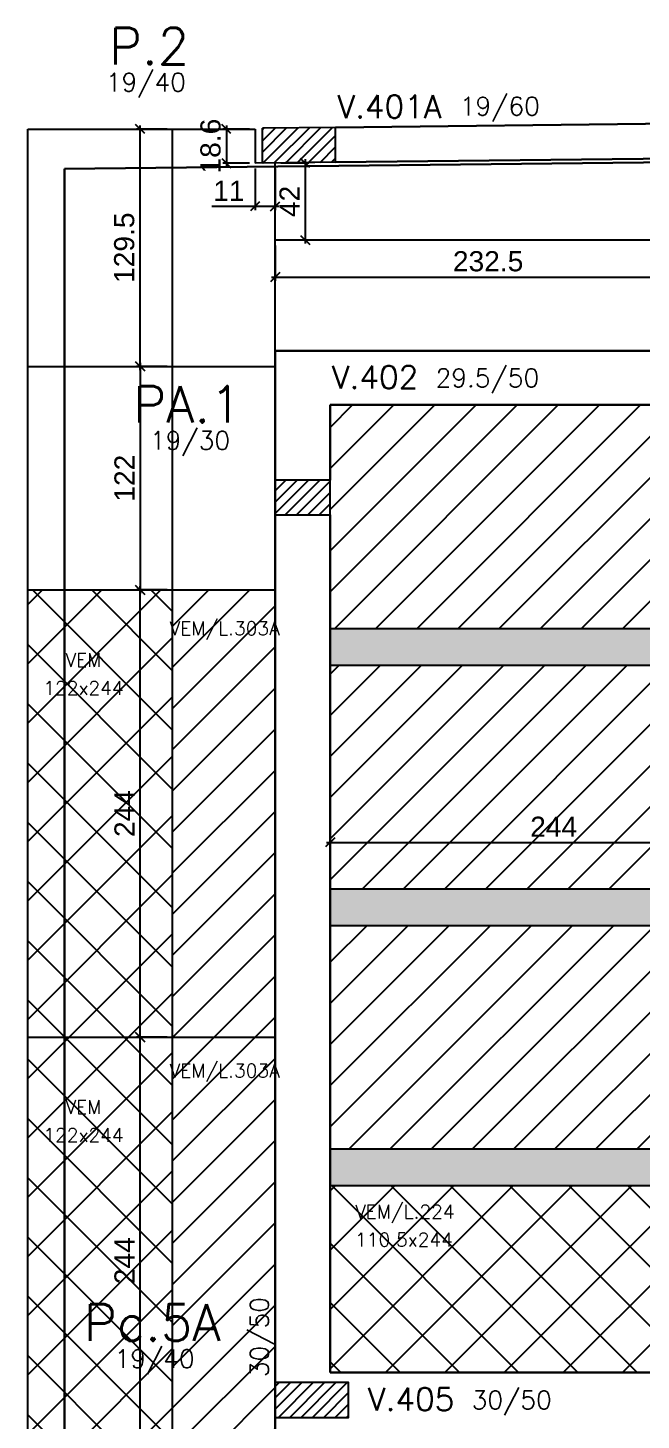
# Model space of a CAD drawing. Extents: x 534 to 8035, y 2354 to 7562.
# Drawn here: x 4941 to 5276, y 5822 to 6581 of the extents above; entities that cross this region are included whole.
import ezdxf

# ---------------------------------------------------------------- set-up
doc = ezdxf.new("R2010")
doc.units = 0
doc.layers.get('0').update_dxf_attribs({"color": 9, "linetype": 'CONTINUOUS'})
doc.layers.get('DEFPOINTS').update_dxf_attribs({"linetype": 'CONTINUOUS'})
for name, color, linetype in [('COTA', 241, 'CONTINUOUS'), ('FO-HACHURA_PILAR-MORRE', 252, 'CONTINUOUS'), ('FO-TEXTO-LAJES', 152, 'CONTINUOUS'), ('FO-TEXTO-VIGAS', 3, 'CONTINUOUS'), ('P-M', 7, 'CONTINUOUS'), ('Painéis', 200, 'CONTINUOUS'), ('Reaproveitamento', 251, 'CONTINUOUS'), ('TIRAS REESCORAMENTO', 252, 'CONTINUOUS')]:
    doc.layers.add(name, color=color, linetype=linetype)
doc.layers.add('FO-Textos dos pilares', color=3, linetype='CONTINUOUS', lineweight=20)
doc.layers.add('FO-Vigas', color=2, linetype='CONTINUOUS', lineweight=30)
doc.styles.add('ARIAL', font='arial.ttf')
doc.styles.add('ROMANS', font='romans.shx')
doc.dimstyles.new('COTA LAJE', dxfattribs={"dimtxt": 11, "dimasz": 5, "dimexe": 2, "dimexo": 3, "dimgap": 3, "dimtad": 3, "dimdec": 1, "dimzin": 12, "dimdsep": 46, "dimtxsty": 'ARIAL', "dimblk": 'OBLIQUE', "dimcen": 10, "dimdle": 2, "dimclrd": 5, "dimclre": 5, "dimclrt": 2, "dimadec": 0, "dimazin": 3, "dimtfac": 1, "dimtdec": 1, "dimtmove": 0, "dimatfit": 3, "dimldrblk": 'OBLIQUE', "dimfxl": 1, "dimlwd": -1, "dimlwe": -1, "dimarcsym": 1})
pattern_1 = [(45, (-15397.861, 11884.219), (-3.0935922, 3.0935922), [])]

# ---------------------------------------------------------------- blocks, each defined once
blk = doc.blocks.new('_Oblique')
at = {"color": 0, "linetype": 'ByBlock', "lineweight": -2}
blk.add_line((-0.5, -0.5), (0.5, 0.5), dxfattribs=at)
blk = doc.blocks.new('*D100')
at = {"layer": 'COTA', "color": 5, "linetype": 'Continuous', "transparency": 16777216}
for p, q in [((5106.07, 6114.57), (5106.07, 6138.85)), ((5350.07, 6114.57), (5350.07, 6138.85)), ((5104.07, 6136.85), (5352.07, 6136.85))]:
    blk.add_line(p, q, dxfattribs=at)
at = {"layer": 'DEFPOINTS', "color": 0, "linetype": 'Continuous', "transparency": 16777216}
for p in [(5350.07, 6136.85), (5106.07, 6111.57), (5350.07, 6111.57)]:
    blk.add_point(p, dxfattribs=at)
at = {"layer": 'COTA', "color": 5, "linetype": 'Continuous', "transparency": 16777216, "xscale": 5, "yscale": 5, "zscale": 5, "rotation": 180}
blk.add_blockref('_Oblique', (5106.07, 6136.85), dxfattribs=at)
at = {"layer": 'COTA', "color": 5, "linetype": 'Continuous', "transparency": 16777216, "xscale": 5, "yscale": 5, "zscale": 5}
blk.add_blockref('_Oblique', (5350.07, 6136.85), dxfattribs=at)
at = {"layer": 'COTA', "color": 2, "linetype": 'Continuous', "transparency": 16777216, "insert": (5228.07, 6145.37), "char_height": 11, "attachment_point": 5, "style": 'ARIAL'}
blk.add_mtext('244', dxfattribs=at)
blk = doc.blocks.new('*D117')
at = {"layer": 'COTA', "color": 5, "linetype": 'Continuous', "transparency": 16777216}
for p, q in [((5079.07, 6507.6), (5094.44, 6507.6)), ((5092.44, 6509.6), (5092.44, 6463.57)), ((5079.07, 6465.57), (5094.44, 6465.57))]:
    blk.add_line(p, q, dxfattribs=at)
at = {"layer": 'DEFPOINTS', "color": 0, "linetype": 'Continuous', "transparency": 16777216}
for p in [(5076.07, 6507.6), (5076.07, 6465.57), (5092.44, 6465.57)]:
    blk.add_point(p, dxfattribs=at)
at = {"layer": 'COTA', "color": 5, "linetype": 'Continuous', "transparency": 16777216, "xscale": 5, "yscale": 5, "zscale": 5}
for p, rotation in [((5092.44, 6507.6), 90), ((5092.44, 6465.57), 270)]:
    blk.add_blockref('_Oblique', p, dxfattribs=dict(at, rotation=rotation))
at = {"layer": 'COTA', "color": 2, "linetype": 'Continuous', "transparency": 16777216, "insert": (5083.92, 6486.59), "char_height": 11, "attachment_point": 5, "rotation": 90, "style": 'ARIAL'}
blk.add_mtext('42', dxfattribs=at)
blk = doc.blocks.new('*D123')
at = {"layer": 'COTA', "color": 5, "linetype": 'Continuous', "transparency": 16777216}
for p, q in [((5002.34, 5784.57), (5002.34, 6032.57)), ((5017.07, 6030.57), (5000.34, 6030.57)), ((5017.07, 5786.57), (5000.34, 5786.57))]:
    blk.add_line(p, q, dxfattribs=at)
at = {"layer": 'DEFPOINTS', "color": 0, "linetype": 'Continuous', "transparency": 16777216}
for p in [(5002.34, 6030.57), (5020.07, 6030.57), (5020.07, 5786.57)]:
    blk.add_point(p, dxfattribs=at)
at = {"layer": 'COTA', "color": 5, "linetype": 'Continuous', "transparency": 16777216, "xscale": 5, "yscale": 5, "zscale": 5}
for p, rotation in [((5002.34, 6030.57), 90), ((5002.34, 5786.57), 270)]:
    blk.add_blockref('_Oblique', p, dxfattribs=dict(at, rotation=rotation))
at = {"layer": 'COTA', "color": 2, "linetype": 'Continuous', "transparency": 16777216, "insert": (4993.82, 5908.57), "char_height": 11, "attachment_point": 5, "rotation": 90, "style": 'ARIAL'}
blk.add_mtext('244', dxfattribs=at)
blk = doc.blocks.new('*D124')
at = {"layer": 'COTA', "color": 5, "linetype": 'Continuous', "transparency": 16777216}
for p, q in [((5002.34, 6028.57), (5002.34, 6276.57)), ((5017.07, 6274.57), (5000.34, 6274.57)), ((5017.07, 6030.57), (5000.34, 6030.57))]:
    blk.add_line(p, q, dxfattribs=at)
at = {"layer": 'DEFPOINTS', "color": 0, "linetype": 'Continuous', "transparency": 16777216}
for p in [(5002.34, 6274.57), (5020.07, 6274.57), (5020.07, 6030.57)]:
    blk.add_point(p, dxfattribs=at)
at = {"layer": 'COTA', "color": 5, "linetype": 'Continuous', "transparency": 16777216, "xscale": 5, "yscale": 5, "zscale": 5}
for p, rotation in [((5002.34, 6274.57), 90), ((5002.34, 6030.57), 270)]:
    blk.add_blockref('_Oblique', p, dxfattribs=dict(at, rotation=rotation))
at = {"layer": 'COTA', "color": 2, "linetype": 'Continuous', "transparency": 16777216, "insert": (4993.82, 6152.57), "char_height": 11, "attachment_point": 5, "rotation": 90, "style": 'ARIAL'}
blk.add_mtext('244', dxfattribs=at)
blk = doc.blocks.new('*D125')
at = {"layer": 'COTA', "color": 5, "linetype": 'Continuous', "transparency": 16777216}
for p, q in [((5002.34, 6394.57), (5002.34, 6528.08)), ((5017.07, 6526.08), (5000.34, 6526.08)), ((5017.07, 6396.57), (5000.34, 6396.57))]:
    blk.add_line(p, q, dxfattribs=at)
at = {"layer": 'DEFPOINTS', "color": 0, "linetype": 'Continuous', "transparency": 16777216}
for p in [(5002.34, 6526.08), (5020.07, 6526.08), (5020.07, 6396.57)]:
    blk.add_point(p, dxfattribs=at)
at = {"layer": 'COTA', "color": 5, "linetype": 'Continuous', "transparency": 16777216, "xscale": 5, "yscale": 5, "zscale": 5}
for p, rotation in [((5002.34, 6526.08), 90), ((5002.34, 6396.57), 270)]:
    blk.add_blockref('_Oblique', p, dxfattribs=dict(at, rotation=rotation))
at = {"layer": 'COTA', "color": 2, "linetype": 'Continuous', "transparency": 16777216, "insert": (4993.72, 6461.32), "char_height": 11, "attachment_point": 5, "rotation": 90, "style": 'ARIAL'}
blk.add_mtext('129.5', dxfattribs=at)
blk = doc.blocks.new('*D126')
at = {"layer": 'COTA', "color": 5, "linetype": 'Continuous', "transparency": 16777216}
for p, q in [((5049.45, 6528.08), (5049.45, 6505.48)), ((5062.07, 6526.08), (5047.45, 6526.08)), ((5062.07, 6507.48), (5047.45, 6507.48))]:
    blk.add_line(p, q, dxfattribs=at)
at = {"layer": 'DEFPOINTS', "color": 0, "linetype": 'Continuous', "transparency": 16777216}
for p in [(5065.07, 6526.08), (5049.45, 6507.48), (5065.07, 6507.48)]:
    blk.add_point(p, dxfattribs=at)
at = {"layer": 'COTA', "color": 5, "linetype": 'Continuous', "transparency": 16777216, "xscale": 5, "yscale": 5, "zscale": 5}
for p, rotation in [((5049.45, 6526.08), 90), ((5049.45, 6507.48), 270)]:
    blk.add_blockref('_Oblique', p, dxfattribs=dict(at, rotation=rotation))
at = {"layer": 'COTA', "color": 2, "linetype": 'Continuous', "transparency": 16777216, "insert": (5040.83, 6516.78), "char_height": 11, "attachment_point": 5, "rotation": 90, "style": 'ARIAL'}
blk.add_mtext('18.6', dxfattribs=at)
blk = doc.blocks.new('*D127')
at = {"layer": 'COTA', "color": 5, "linetype": 'Continuous', "transparency": 16777216}
for p, q in [((5065.07, 6504.6), (5065.07, 6481.87)), ((5076.07, 6504.6), (5076.07, 6481.87)), ((5065.07, 6483.87), (5041.47, 6483.87)), ((5078.07, 6483.87), (5065.07, 6483.87))]:
    blk.add_line(p, q, dxfattribs=at)
at = {"layer": 'DEFPOINTS', "color": 0, "linetype": 'Continuous', "transparency": 16777216}
for p in [(5065.07, 6507.6), (5076.07, 6507.6), (5065.07, 6483.87)]:
    blk.add_point(p, dxfattribs=at)
at = {"layer": 'COTA', "color": 5, "linetype": 'Continuous', "transparency": 16777216, "xscale": 5, "yscale": 5, "zscale": 5, "rotation": 180}
blk.add_blockref('_Oblique', (5065.07, 6483.87), dxfattribs=at)
at = {"layer": 'COTA', "color": 5, "linetype": 'Continuous', "transparency": 16777216, "xscale": 5, "yscale": 5, "zscale": 5}
blk.add_blockref('_Oblique', (5076.07, 6483.87), dxfattribs=at)
at = {"layer": 'COTA', "color": 2, "linetype": 'Continuous', "transparency": 16777216, "insert": (5050.77, 6492.39), "char_height": 11, "attachment_point": 5, "style": 'ARIAL'}
blk.add_mtext('11', dxfattribs=at)
blk = doc.blocks.new('*D130')
at = {"layer": 'COTA', "color": 5, "linetype": 'Continuous', "transparency": 16777216}
for p, q in [((5076.07, 6462.57), (5076.07, 6443.26)), ((5308.54, 6462.57), (5308.54, 6443.26)), ((5074.07, 6445.26), (5310.54, 6445.26))]:
    blk.add_line(p, q, dxfattribs=at)
at = {"layer": 'DEFPOINTS', "color": 0, "linetype": 'Continuous', "transparency": 16777216}
for p in [(5076.07, 6465.57), (5308.54, 6465.57), (5308.54, 6445.26)]:
    blk.add_point(p, dxfattribs=at)
at = {"layer": 'COTA', "color": 5, "linetype": 'Continuous', "transparency": 16777216, "xscale": 5, "yscale": 5, "zscale": 5, "rotation": 180}
blk.add_blockref('_Oblique', (5076.07, 6445.26), dxfattribs=at)
at = {"layer": 'COTA', "color": 5, "linetype": 'Continuous', "transparency": 16777216, "xscale": 5, "yscale": 5, "zscale": 5}
blk.add_blockref('_Oblique', (5308.54, 6445.26), dxfattribs=at)
at = {"layer": 'COTA', "color": 2, "linetype": 'Continuous', "transparency": 16777216, "insert": (5192.3, 6453.88), "char_height": 11, "attachment_point": 5, "style": 'ARIAL'}
blk.add_mtext('232.5', dxfattribs=at)
blk = doc.blocks.new('*D233')
at = {"layer": 'COTA', "color": 5, "linetype": 'Continuous', "transparency": 16777216}
for p, q in [((5002.34, 6398.57), (5002.34, 6272.57)), ((5017.07, 6396.57), (5000.34, 6396.57)), ((5017.07, 6274.57), (5000.34, 6274.57))]:
    blk.add_line(p, q, dxfattribs=at)
at = {"layer": 'DEFPOINTS', "color": 0, "linetype": 'Continuous', "transparency": 16777216}
for p in [(5020.07, 6396.57), (5002.34, 6274.57), (5020.07, 6274.57)]:
    blk.add_point(p, dxfattribs=at)
at = {"layer": 'COTA', "color": 5, "linetype": 'Continuous', "transparency": 16777216, "xscale": 5, "yscale": 5, "zscale": 5}
for p, rotation in [((5002.34, 6396.57), 90), ((5002.34, 6274.57), 270)]:
    blk.add_blockref('_Oblique', p, dxfattribs=dict(at, rotation=rotation))
at = {"layer": 'COTA', "color": 2, "linetype": 'Continuous', "transparency": 16777216, "insert": (4993.82, 6335.57), "char_height": 11, "attachment_point": 5, "rotation": 90, "style": 'ARIAL'}
blk.add_mtext('122', dxfattribs=at)

msp = doc.modelspace()

# ---------------------------------------------------------------- hatches: boundary and pattern name
at = {"layer": 'FO-HACHURA_PILAR-MORRE'}
h = msp.add_hatch(dxfattribs=at)
h.set_pattern_fill('ANSI31', color=256, scale=35)
h.set_pattern_definition(pattern_1)
h.paths.add_polyline_path([(5109.07, 6507.97), (5069.07, 6507.52), (5069.07, 6526.52), (5109.07, 6526.98)])
h = msp.add_hatch(dxfattribs=at)
h.set_pattern_fill('ANSI31', color=256, scale=35)
h.set_pattern_definition(pattern_1)
edge = h.paths.add_edge_path()
edge.add_line((5076.07, 6315.57), (5076.07, 6334.57))
edge.add_line((5106.07, 6334.57), (5076.07, 6334.57))
edge.add_line((5106.07, 6315.57), (5106.07, 6334.57))
edge.add_line((5076.07, 6315.57), (5106.07, 6315.57))
h = msp.add_hatch(dxfattribs=at)
h.set_pattern_fill('ANSI31', color=256, scale=35)
h.set_pattern_definition(pattern_1)
h.paths.add_polyline_path([(5076.07, 5842.07), (5076.07, 5832.57), (5076.07, 5823.07), (5096.07, 5823.07), (5116.07, 5823.07), (5116.07, 5832.57), (5116.07, 5842.07), (5096.07, 5842.07)])
at = {"layer": 'Reaproveitamento', "linetype": 'Continuous'}
h = msp.add_hatch(dxfattribs=at)
h.set_pattern_fill('ANSI31', color=256, scale=5)
h.paths.add_polyline_path([(5350.07, 6253.57), (5350.07, 6375.57), (5106.07, 6375.57), (5106.07, 6253.57)])
at = {"layer": 'Reaproveitamento', "linetype": 'ByBlock'}
h = msp.add_hatch(dxfattribs=at)
h.set_pattern_fill('ANSI37', color=256, scale=7.2)
h.paths.add_polyline_path([(5020.07, 6274.57), (4941.07, 6274.57), (4941.07, 6030.57), (5020.07, 6030.57)])
h.paths.add_polyline_path([(5005.35, 6137.15), (5005.35, 6168.28), (4982.68, 6168.28), (4982.68, 6137.15)], flags=24)
at = {"layer": 'Reaproveitamento', "linetype": 'Continuous'}
h = msp.add_hatch(dxfattribs=at)
h.set_pattern_fill('ANSI31', color=256, scale=5)
h.paths.add_polyline_path([(5020.07, 6030.57), (5076.07, 6030.57), (5076.07, 6274.57), (5020.07, 6274.57)])
h = msp.add_hatch(dxfattribs=at)
h.set_pattern_fill('ANSI31', color=256, scale=5)
h.paths.add_polyline_path([(5106.07, 6233.57), (5106.07, 6111.57), (5350.07, 6111.57), (5350.07, 6233.57)])
h = msp.add_hatch(dxfattribs=at)
h.set_pattern_fill('ANSI31', color=256, scale=5)
h.paths.add_polyline_path([(5350.07, 5969.57), (5350.07, 6091.57), (5106.07, 6091.57), (5106.07, 5969.57)])
at = {"layer": 'Reaproveitamento', "linetype": 'ByBlock'}
h = msp.add_hatch(dxfattribs=at)
h.set_pattern_fill('ANSI37', color=256, scale=7.2)
h.paths.add_polyline_path([(5020.07, 6030.57), (4941.07, 6030.57), (4941.07, 5786.57), (5020.07, 5786.57)])
h.paths.add_polyline_path([(5005.35, 5893.15), (5005.35, 5924.28), (4982.68, 5924.28), (4982.68, 5893.15)], flags=24)
at = {"layer": 'Reaproveitamento', "linetype": 'Continuous'}
h = msp.add_hatch(dxfattribs=at)
h.set_pattern_fill('ANSI31', color=256, scale=5)
h.paths.add_polyline_path([(5076.07, 6030.57), (5020.07, 6030.57), (5020.07, 5786.57), (5076.07, 5786.57)])
at = {"layer": 'Reaproveitamento', "linetype": 'ByBlock'}
h = msp.add_hatch(dxfattribs=at)
h.set_pattern_fill('ANSI37', color=256, scale=7.2)
h.paths.add_polyline_path([(5106.07, 5949.57), (5106.07, 5847.57), (5350.07, 5847.57), (5350.07, 5949.57)])
at = {"layer": 'TIRAS REESCORAMENTO', "linetype": 'Continuous'}
for points in [[(5106.07, 6253.57), (5106.07, 6233.57), (5350.07, 6233.57), (5350.07, 6253.57)], [(5350.07, 6091.57), (5350.07, 6111.57), (5106.07, 6111.57), (5106.07, 6091.57)], [(5350.07, 5949.57), (5350.07, 5969.57), (5106.07, 5969.57), (5106.07, 5949.57)]]:
    msp.add_hatch(color=256, dxfattribs=at).paths.add_polyline_path(points)

# ---------------------------------------------------------------- linework, layer by layer
at = {"layer": 'FO-Vigas'}
for p, q in [((5775.54, 6534.51), (5109.07, 6526.98)), ((5775.54, 6515.51), (5109.07, 6507.97)), ((5420.57, 6509.5), (4961.07, 6504.3)), ((4961.07, 4585.57), (4961.07, 6504.3)), ((5076.07, 5842.07), (5076.07, 6405.07)), ((5076.07, 6405.07), (5796.54, 6405.07)), ((5106.07, 6375.57), (5796.54, 6375.57)), ((5106.07, 6334.57), (5106.07, 6375.57)), ((5106.07, 5847.57), (5106.07, 6315.57)), ((5106.07, 5847.57), (5581.07, 5847.57)), ((5076.07, 5357.53), (5076.07, 5823.07))]:
    msp.add_line(p, q, dxfattribs=at)
at = {"layer": 'P-M'}
for p, q in [((5109.07, 6526.98), (5069.07, 6526.52)), ((5069.07, 6507.52), (5069.07, 6526.52)), ((5109.07, 6507.97), (5109.07, 6526.98)), ((5109.07, 6507.97), (5069.07, 6507.52)), ((5106.07, 6334.57), (5076.07, 6334.57)), ((5076.07, 6315.57), (5076.07, 6334.57)), ((5106.07, 6315.57), (5106.07, 6334.57)), ((5076.07, 6315.57), (5106.07, 6315.57)), ((5106.07, 6315.57), (5106.07, 6315.57))]:
    msp.add_line(p, q, dxfattribs=at)
msp.add_lwpolyline([(5076.07, 5842.07), (5076.07, 5832.57), (5076.07, 5823.07), (5096.07, 5823.07), (5116.07, 5823.07), (5116.07, 5832.57), (5116.07, 5842.07), (5096.07, 5842.07), (5076.07, 5842.07)], close=True, dxfattribs=at)
at = {"layer": 'Painéis', "linetype": 'Continuous'}
for p, q in [((4941.07, 4581.57), (4941.07, 6526.08)), ((4941.07, 6526.08), (5065.07, 6526.08)), ((5020.07, 4566.57), (5020.07, 6526.08)), ((5065.07, 6526.08), (5065.07, 6507.48)), ((5796.54, 6515.75), (5065.07, 6507.48)), ((5076.07, 4566.57), (5076.07, 6507.6)), ((5076.07, 6465.57), (5796.54, 6465.57)), ((5076.07, 6405.07), (5796.54, 6405.07)), ((4941.07, 6396.57), (5076.07, 6396.57)), ((5106.07, 6375.57), (5796.54, 6375.57)), ((5106.07, 5847.57), (5106.07, 6375.57)), ((4941.07, 6274.57), (5076.07, 6274.57)), ((5106.07, 6253.57), (5796.54, 6253.57)), ((5106.07, 6233.57), (5796.54, 6233.57)), ((5106.07, 6111.57), (5796.54, 6111.57)), ((5106.07, 6091.57), (5796.54, 6091.57)), ((4941.07, 6030.57), (5076.07, 6030.57)), ((5106.07, 5969.57), (5581.07, 5969.57)), ((5106.07, 5949.57), (5581.07, 5949.57)), ((5581.07, 5847.57), (5106.07, 5847.57))]:
    msp.add_line(p, q, dxfattribs=at)

# ---------------------------------------------------------------- texts
at = {"layer": 'FO-TEXTO-LAJES', "color": 0, "style": 'ROMANS'}
for s, p in [('VEM/L.303A', (5018.49, 6249.91)), ('VEM', (4961.63, 6232.68)), ('122x244', (4949.57, 6217.37)), ('VEM/L.303A', (5018.49, 6008.6)), ('VEM', (4961.63, 5988.68)), ('122x244', (4949.57, 5973.37)), ('VEM/L.224', (5119.71, 5931.63)), ('110.5x244', (5119.71, 5916.32))]:
    msp.add_text(s, height=7.447, dxfattribs=at).set_placement(p)
at = {"layer": 'FO-TEXTO-VIGAS', "color": 1, "style": 'ROMANS'}
for s, p in [('V.401A', (5110.07, 6532.1)), ('V.402', (5107.03, 6384.45)), ('V.405', (5126.71, 5826.75))]:
    msp.add_text(s, height=12.5, dxfattribs=at).set_placement(p)
at = {"layer": 'FO-TEXTO-VIGAS', "style": 'ROMANS'}
for s, p in [('19/60', (5176.81, 6533.56)), ('29.5/50', (5163.63, 6385.27)), ('30/50', (5183.32, 5827.57))]:
    msp.add_text(s, height=10, dxfattribs=at).set_placement(p)
msp.add_text('30/50', height=10, rotation=90, dxfattribs=at).set_placement((5072.45, 5845.05))
at = {"layer": 'FO-Textos dos pilares', "color": 1, "style": 'ROMANS'}
for s, p in [('P.2', (4985.4, 6561.31)), ('PA.1', (4998.56, 6365.87)), ('Pc.5A', (4971.7, 5864.77))]:
    msp.add_text(s, height=20, dxfattribs=at).set_placement(p)
at = {"layer": 'FO-Textos dos pilares', "color": 3, "style": 'ROMANS'}
for s, p in [('19/40', (4983.64, 6546.62)), ('19/30', (5007.74, 6351.18)), ('19/40', (4988.42, 5850.07))]:
    msp.add_text(s, height=10, dxfattribs=at).set_placement(p)

# ---------------------------------------------------------------- dimensions: what is measured, and where the dimension line sits
at = {"layer": 'COTA', "linetype": 'Continuous'}
for base, p1, p2, picture, middle in [((5002.34, 6526.08), (5020.07, 6396.57), (5020.07, 6526.08), '*D125', (4993.72, 6461.32)), ((5002.34, 6274.57), (5020.07, 6396.57), (5020.07, 6274.57), '*D233', (4993.82, 6335.57)), ((5002.34, 6274.57), (5020.07, 6030.57), (5020.07, 6274.57), '*D124', (4993.82, 6152.57)), ((5002.34, 6030.57), (5020.07, 5786.57), (5020.07, 6030.57), '*D123', (4993.82, 5908.57))]:
    dim = msp.add_linear_dim(base=base, p1=p1, p2=p2, angle=90, dimstyle='COTA LAJE', override={"dimtmove": 1}, dxfattribs=at)
    dim.commit()
    dim.dimension.update_dxf_attribs({"geometry": picture, "text_midpoint": middle})
dim = msp.add_linear_dim(base=(5049.45, 6507.48), p1=(5065.07, 6526.08), p2=(5065.07, 6507.48), angle=90, dimstyle='COTA LAJE', dxfattribs=at)
dim.commit()
dim.dimension.update_dxf_attribs({"geometry": '*D126', "text_midpoint": (5049.45, 6516.78), "dimtype": 160})
for base, p1, p2, picture, middle in [((5065.07, 6483.87), (5076.07, 6507.6), (5065.07, 6507.6), '*D127', (5050.77, 6492.39)), ((5308.54, 6445.26), (5076.07, 6465.57), (5308.54, 6465.57), '*D130', (5192.3, 6453.88)), ((5350.07, 6136.85), (5106.07, 6111.57), (5350.07, 6111.57), '*D100', (5228.07, 6145.37))]:
    dim = msp.add_linear_dim(base=base, p1=p1, p2=p2, dimstyle='COTA LAJE', dxfattribs=at)
    dim.commit()
    dim.dimension.update_dxf_attribs({"geometry": picture, "text_midpoint": middle})
dim = msp.add_linear_dim(base=(5092.44, 6465.57), p1=(5076.07, 6507.6), p2=(5076.07, 6465.57), angle=90, dimstyle='COTA LAJE', dxfattribs=at)
dim.commit()
dim.dimension.update_dxf_attribs({"geometry": '*D117', "text_midpoint": (5083.92, 6486.59)})

doc.saveas('drawing.dxf')
